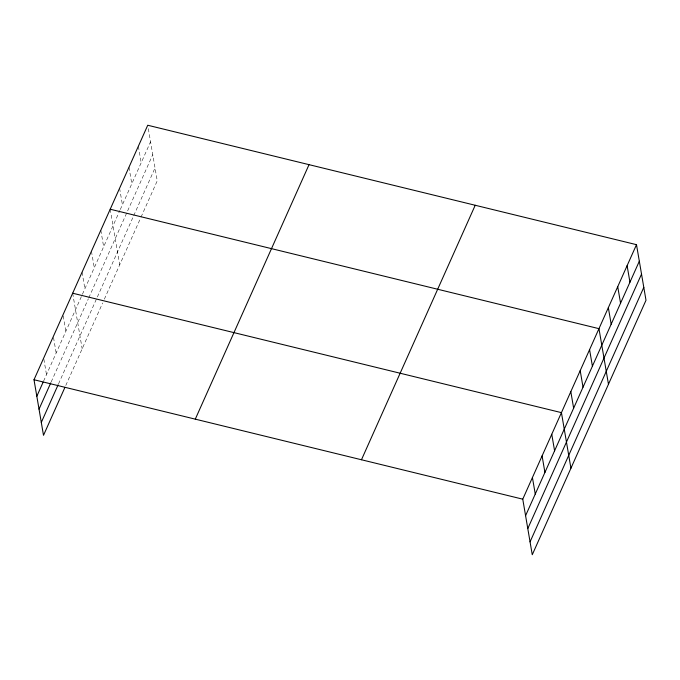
<?xml version="1.0" encoding="UTF-8"?>
<svg xmlns="http://www.w3.org/2000/svg" width="680" height="680" viewBox="0 0 680 680"><rect width="100%" height="100%" fill="white"/><g stroke="black" fill="none" stroke-linecap="round" stroke-linejoin="round"><path stroke-width="0.51" stroke-dasharray="3.4 2.55" d="M43.554 381.216L119.858 210.486M120.283 209.533L150.569 141.772M51.221 381.879L88.366 298.767M88.791 297.815L152.77 154.657M58.531 383.877L133.288 216.614M133.714 215.662L155.04 167.943M65.781 385.475L102.646 302.982M104.354 299.166L140.607 218.05M141.032 217.099L157.242 180.829L147.917 126.276M138.355 146.243L141.185 162.767M128.97 167.237L131.801 183.761M119.587 188.232L122.417 204.756M110.203 209.227L119.706 264.809M100.819 230.223L103.649 246.755M91.443 251.218L94.265 267.75M82.059 272.212L84.881 288.745M72.675 293.216L82.169 348.798M63.18 315.877L65.832 331.373M53.516 337.51L56.159 353.005M43.843 359.142L46.495 374.637"/><path stroke-width="1.02" d="M64.94 387.353L43.503 435.327L34 379.738L147.738 125.247L636.497 244.673L646 300.262L532.262 554.752L522.759 499.171L636.497 244.673M36.822 396.27L43.129 382.16M39.032 409.156L50.796 382.823M41.302 422.433L58.114 384.812M195.287 419.152L309.034 164.654M361.471 459.756L475.21 205.267M525.581 515.695L639.327 261.205M527.79 528.59L641.529 274.091M530.06 541.866L643.798 287.368M110.203 209.227L598.961 328.661L608.464 384.243M72.675 293.216L561.433 412.641L570.928 468.223M34 379.738L522.759 499.171M627.113 265.676L629.943 282.2M617.729 286.671L620.56 303.195M608.345 307.666L611.175 324.19M589.577 349.656L592.408 366.18M580.202 370.651L583.024 387.175M570.817 391.646L573.639 408.178M551.76 434.274L554.591 450.806M542.096 455.906L544.918 472.438M532.423 477.538L535.254 494.062"/></g></svg>
